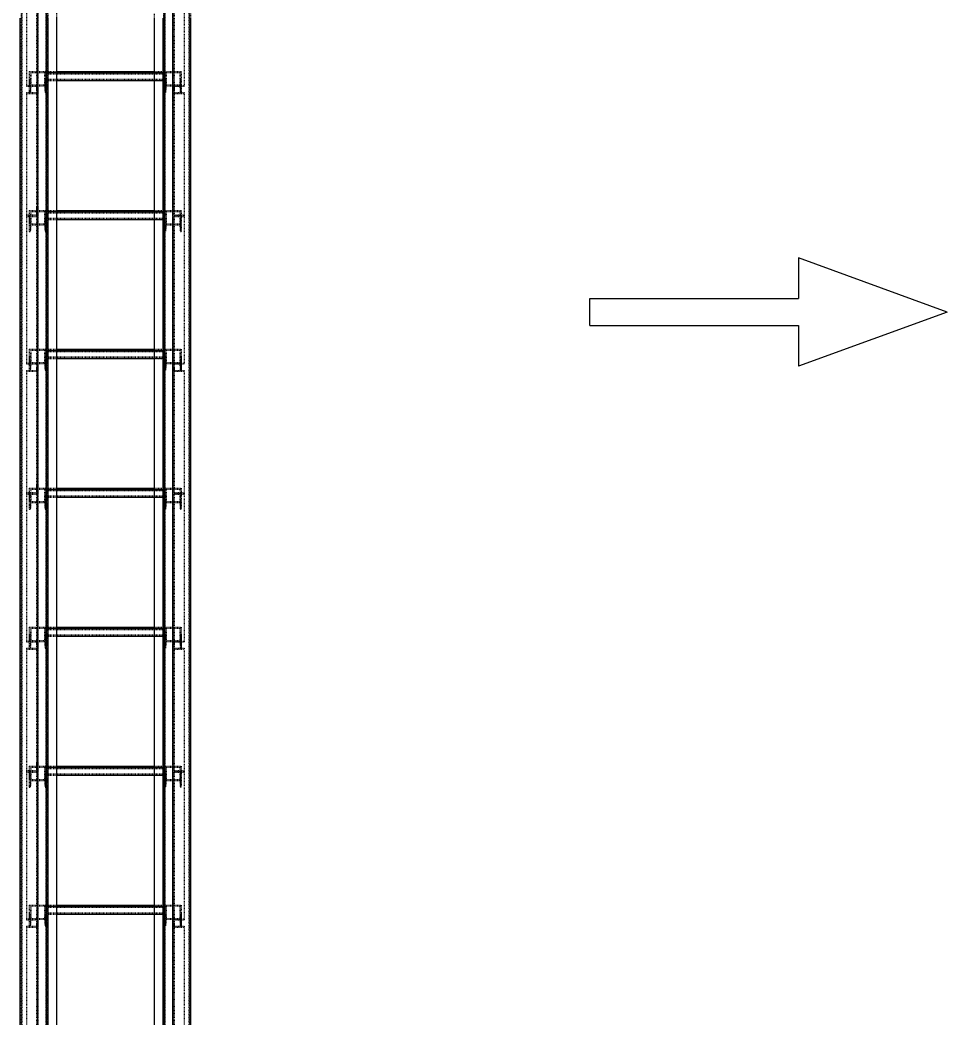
# Model space of a CAD drawing. Header units: millimetres. Extents: x 5143 to 30813, y 232 to 21408.
# Drawn here: x 26132 to 26796, y 6713 to 7429 of the extents above; entities that cross this region are included whole.
import ezdxf

# ---------------------------------------------------------------- set-up
doc = ezdxf.new("R2010")
doc.units = ezdxf.units.MM
doc.header["$LTSCALE"] = 0.25
for name, pattern in [('XKITLINE00', [0]), ('XKITLINE02', [4, 2, -2]), ('XKITLINE03', [6, 3, -1, 1, -1])]:
    doc.linetypes.add(name, pattern=pattern)

msp = doc.modelspace()

# ---------------------------------------------------------------- linework, layer by layer
at = {"color": 1, "linetype": 'XKITLINE03'}
for p, q in [((26144.38, 5880.81), (26144.38, 7537.69)), ((26150.38, 7540.27), (26150.38, 5900.28)), ((26235.38, 5900.27), (26235.38, 7540.27)), ((26241.36, 5880.81), (26241.36, 7537.69)), ((26144.38, 7381.72), (26144.38, 7487.57)), ((26241.36, 7487.57), (26241.36, 7381.72)), ((26150.38, 7382.15), (26150.38, 7391.7)), ((26235.36, 7390.68), (26150.38, 7390.68)), ((26235.36, 7391.7), (26235.36, 7382.15)), ((26144.38, 7288.3), (26144.38, 7375.93)), ((26241.36, 7375.93), (26241.36, 7288.3)), ((26144.38, 7182.44), (26144.38, 7288.3)), ((26150.38, 7282.51), (26150.38, 7292.06)), ((26235.36, 7291.04), (26150.38, 7291.04)), ((26235.36, 7292.06), (26235.36, 7282.51)), ((26241.36, 7288.3), (26241.36, 7182.44)), ((26150.38, 7182.88), (26150.38, 7192.43)), ((26235.36, 7191.4), (26150.38, 7191.4)), ((26235.36, 7192.43), (26235.36, 7182.88)), ((26144.38, 7089.03), (26144.38, 7176.65)), ((26241.36, 7176.65), (26241.36, 7089.03)), ((26144.38, 6983.17), (26144.38, 7089.03)), ((26150.38, 7083.24), (26150.38, 7092.79)), ((26235.36, 7091.77), (26150.38, 7091.77)), ((26235.36, 7092.79), (26235.36, 7083.24)), ((26241.36, 7089.03), (26241.36, 6983.17)), ((26150.38, 6983.61), (26150.38, 6993.16)), ((26235.36, 6992.13), (26150.38, 6992.13)), ((26235.36, 6993.16), (26235.36, 6983.61)), ((26144.38, 6889.76), (26144.38, 6977.38)), ((26241.36, 6977.38), (26241.36, 6889.76)), ((26150.38, 6883.97), (26150.38, 6893.52)), ((26235.36, 6893.52), (26235.36, 6883.97)), ((26144.38, 6783.9), (26144.38, 6889.76)), ((26235.36, 6892.5), (26150.38, 6892.5)), ((26241.36, 6889.76), (26241.36, 6783.9)), ((26150.38, 6784.33), (26150.38, 6793.88)), ((26235.36, 6793.88), (26235.36, 6784.33)), ((26235.36, 6792.86), (26150.38, 6792.86)), ((26144.38, 6690.48), (26144.38, 6778.11)), ((26241.36, 6778.11), (26241.36, 6690.48))]:
    msp.add_line(p, q, dxfattribs=at)
at = {"color": 3, "linetype": 'XKITLINE02'}
for p, q in [((26150.38, 7540.27), (26150.38, 5898.57)), ((26151.23, 7540.16), (26151.23, 5898.69)), ((26234.53, 7540.16), (26234.53, 5898.69)), ((26235.38, 7540.27), (26235.38, 5898.57)), ((26132.53, 7533.97), (26132.53, 5889.26)), ((26133.06, 7533.54), (26133.07, 5888.53)), ((26150.3, 7533.54), (26150.3, 5888.53)), ((26150.83, 7533.97), (26150.83, 5889.26)), ((26151.68, 7533.97), (26151.68, 5888.43)), ((26234.91, 7533.97), (26234.91, 5889.26)), ((26235.44, 7533.54), (26235.45, 5888.53)), ((26252.68, 7533.54), (26252.68, 5888.53)), ((26253.21, 7533.97), (26253.21, 5889.26)), ((26254.06, 7533.97), (26254.06, 5930.38)), ((26136.38, 7487.57), (26136.38, 7381.19)), ((26144.38, 7487.57), (26144.38, 7376.4)), ((26241.36, 7487.57), (26241.36, 7376.4)), ((26249.36, 7487.57), (26249.36, 7381.19)), ((26143.58, 7487.04), (26143.58, 7376.4)), ((26242.16, 7487.04), (26242.16, 7376.4)), ((26227.88, 7479.9), (26227.88, 5900.2)), ((26157.88, 7470.57), (26157.88, 5900.2)), ((26138.38, 7391.7), (26138.38, 7382.15)), ((26138.38, 7391.7), (26138.38, 7386.22)), ((26138.38, 7391.7), (26150.38, 7391.7)), ((26139.44, 7391), (26139.06, 7386.22)), ((26139.44, 7391), (26139.44, 7381.45)), ((26139.44, 7391), (26149.32, 7391)), ((26149.32, 7391), (26149.32, 7381.45)), ((26149.32, 7391), (26149.7, 7386.22)), ((26150.38, 7391.7), (26150.38, 7382.15)), ((26150.38, 7391.7), (26150.38, 7386.22)), ((26150.38, 7391.7), (26157.88, 7391.7)), ((26150.38, 7391.7), (26150.38, 7385.2)), ((26150.38, 7390.91), (26235.36, 7390.91)), ((26150.38, 7390.68), (26157.88, 7390.68)), ((26150.38, 7390.07), (26235.36, 7390.07)), ((26227.88, 7391.7), (26235.36, 7391.7)), ((26227.88, 7390.68), (26235.36, 7390.68)), ((26235.36, 7391.7), (26235.36, 7376.67)), ((26235.36, 7391.7), (26247.36, 7391.7)), ((26235.36, 7391.7), (26235.36, 7385.2)), ((26236.42, 7391), (26236.04, 7386.22)), ((26236.42, 7391), (26246.3, 7391)), ((26236.42, 7391), (26236.42, 7381.45)), ((26246.3, 7391), (26246.68, 7386.22)), ((26246.3, 7391), (26246.3, 7381.45)), ((26247.36, 7391.7), (26247.36, 7376.67)), ((26136.38, 7381.72), (26144.38, 7381.72)), ((26136.38, 7381.19), (26143.58, 7381.19)), ((26138.38, 7386.22), (26138.38, 7376.67)), ((26138.38, 7386.22), (26139.06, 7386.22)), ((26138.38, 7382.15), (26138.38, 7376.67)), ((26138.38, 7382.15), (26150.38, 7382.15)), ((26139.06, 7386.22), (26139.06, 7376.67)), ((26139.44, 7381.45), (26139.06, 7376.67)), ((26139.44, 7381.45), (26149.32, 7381.45)), ((26143.58, 7382.2), (26143.58, 7288.93)), ((26143.58, 7382.2), (26144.38, 7382.2)), ((26144.38, 7382.2), (26144.38, 7288.3)), ((26149.32, 7381.45), (26149.7, 7376.67)), ((26149.7, 7386.22), (26149.7, 7376.67)), ((26149.7, 7386.22), (26150.38, 7386.22)), ((26150.38, 7386.22), (26150.38, 7376.67)), ((26150.38, 7386.22), (26235.36, 7386.22)), ((26150.38, 7386.16), (26235.36, 7386.16)), ((26150.38, 7385.25), (26235.36, 7385.25)), ((26150.38, 7385.2), (26157.88, 7385.2)), ((26150.38, 7382.15), (26150.38, 7376.67)), ((26227.88, 7385.2), (26235.36, 7385.2)), ((26235.36, 7386.22), (26236.04, 7386.22)), ((26235.36, 7382.15), (26247.36, 7382.15)), ((26236.04, 7386.22), (26236.04, 7376.67)), ((26236.42, 7381.45), (26236.04, 7376.67)), ((26236.42, 7381.45), (26246.3, 7381.45)), ((26241.36, 7382.2), (26241.36, 7375.93)), ((26241.36, 7382.2), (26242.16, 7382.2)), ((26241.36, 7382.2), (26241.36, 7288.3)), ((26241.36, 7381.72), (26249.36, 7381.72)), ((26242.16, 7382.2), (26242.16, 7376.55)), ((26242.16, 7382.2), (26242.16, 7288.93)), ((26242.16, 7381.19), (26249.36, 7381.19)), ((26246.3, 7381.45), (26246.68, 7376.67)), ((26246.68, 7386.22), (26247.36, 7386.22)), ((26246.68, 7386.22), (26246.68, 7376.67)), ((26136.38, 7376.55), (26136.38, 7288.3)), ((26136.38, 7376.55), (26143.58, 7376.55)), ((26136.38, 7375.93), (26144.38, 7375.93)), ((26138.38, 7376.67), (26139.06, 7376.67)), ((26143.58, 7376.4), (26144.38, 7376.4)), ((26149.7, 7376.67), (26150.38, 7376.67)), ((26235.36, 7376.67), (26236.04, 7376.67)), ((26241.36, 7376.4), (26242.16, 7376.4)), ((26241.36, 7375.93), (26249.36, 7375.93)), ((26242.16, 7376.55), (26249.36, 7376.55)), ((26246.68, 7376.67), (26247.36, 7376.67)), ((26249.36, 7376.55), (26249.36, 7375.93)), ((26249.36, 7376.55), (26249.36, 7288.3)), ((26143.58, 7294.57), (26144.38, 7294.57)), ((26143.58, 7294.57), (26143.58, 7288.93)), ((26144.38, 7294.57), (26144.38, 7288.3)), ((26241.36, 7294.57), (26242.16, 7294.57)), ((26136.38, 7288.93), (26143.58, 7288.93)), ((26136.38, 7288.93), (26136.38, 7288.3)), ((26136.38, 7288.3), (26136.38, 7181.91)), ((26136.38, 7288.3), (26144.38, 7288.3)), ((26136.38, 7288.3), (26144.38, 7288.3)), ((26136.38, 7287.77), (26143.58, 7287.77)), ((26138.38, 7292.06), (26138.38, 7282.51)), ((26138.38, 7292.06), (26138.38, 7286.58)), ((26138.38, 7292.06), (26150.38, 7292.06)), ((26139.44, 7291.37), (26139.06, 7286.58)), ((26139.44, 7291.37), (26139.44, 7281.82)), ((26139.44, 7291.37), (26149.32, 7291.37)), ((26143.58, 7287.77), (26143.58, 7177.13)), ((26144.38, 7288.3), (26144.38, 7177.13)), ((26149.32, 7291.37), (26149.32, 7281.82)), ((26149.32, 7291.37), (26149.7, 7286.58)), ((26150.38, 7292.06), (26150.38, 7282.51)), ((26150.38, 7292.06), (26150.38, 7286.58)), ((26150.38, 7292.06), (26157.88, 7292.06)), ((26150.38, 7292.06), (26150.38, 7285.56)), ((26150.38, 7291.28), (26235.36, 7291.28)), ((26150.38, 7291.04), (26157.88, 7291.04)), ((26150.38, 7290.43), (26235.36, 7290.43)), ((26227.88, 7292.06), (26235.36, 7292.06)), ((26227.88, 7291.04), (26235.36, 7291.04)), ((26235.36, 7292.06), (26235.36, 7286.58)), ((26235.36, 7292.06), (26247.36, 7292.06)), ((26235.36, 7292.06), (26235.36, 7277.03)), ((26235.36, 7292.06), (26235.36, 7285.56)), ((26236.42, 7291.37), (26236.04, 7286.58)), ((26236.42, 7291.37), (26246.3, 7291.37)), ((26236.42, 7291.37), (26236.42, 7281.82)), ((26241.36, 7288.3), (26241.36, 7177.13)), ((26241.36, 7288.3), (26249.36, 7288.3)), ((26241.36, 7288.3), (26249.36, 7288.3)), ((26242.16, 7288.93), (26249.36, 7288.93)), ((26242.16, 7287.77), (26242.16, 7281.82)), ((26242.16, 7287.77), (26249.36, 7287.77)), ((26242.16, 7287.77), (26242.16, 7177.13)), ((26246.3, 7291.37), (26246.68, 7286.58)), ((26246.3, 7291.37), (26246.3, 7281.82)), ((26247.36, 7292.06), (26247.36, 7286.58)), ((26247.36, 7292.06), (26247.36, 7277.03)), ((26249.36, 7288.3), (26249.36, 7287.77)), ((26249.36, 7288.3), (26249.36, 7181.91)), ((26138.38, 7286.58), (26138.38, 7277.03)), ((26138.38, 7286.58), (26139.06, 7286.58)), ((26138.38, 7282.51), (26138.38, 7277.03)), ((26138.38, 7282.51), (26150.38, 7282.51)), ((26139.06, 7286.58), (26139.06, 7277.03)), ((26139.44, 7281.82), (26139.06, 7277.03)), ((26139.44, 7281.82), (26149.32, 7281.82)), ((26143.58, 7282.99), (26144.38, 7282.99)), ((26149.32, 7281.82), (26149.7, 7277.03)), ((26149.7, 7286.58), (26149.7, 7277.03)), ((26149.7, 7286.58), (26150.38, 7286.58)), ((26150.38, 7286.58), (26150.38, 7277.03)), ((26150.38, 7286.58), (26235.36, 7286.58)), ((26150.38, 7286.53), (26235.36, 7286.53)), ((26150.38, 7285.62), (26235.36, 7285.62)), ((26150.38, 7285.56), (26157.88, 7285.56)), ((26150.38, 7282.51), (26150.38, 7277.03)), ((26227.88, 7285.56), (26235.36, 7285.56)), ((26235.36, 7286.58), (26236.04, 7286.58)), ((26235.36, 7282.51), (26247.36, 7282.51)), ((26236.04, 7286.58), (26236.04, 7277.03)), ((26236.42, 7281.82), (26236.04, 7277.03)), ((26236.42, 7281.82), (26246.3, 7281.82)), ((26241.36, 7282.99), (26242.16, 7282.99)), ((26241.36, 7282.51), (26241.36, 7182.44)), ((26246.3, 7281.82), (26246.68, 7277.03)), ((26246.68, 7286.58), (26247.36, 7286.58)), ((26246.68, 7286.58), (26246.68, 7277.03)), ((26138.38, 7277.03), (26139.06, 7277.03)), ((26149.7, 7277.03), (26150.38, 7277.03)), ((26235.36, 7277.03), (26236.04, 7277.03)), ((26246.68, 7277.03), (26247.36, 7277.03)), ((26138.38, 7192.43), (26138.38, 7182.88)), ((26138.38, 7192.43), (26138.38, 7186.95)), ((26138.38, 7192.43), (26150.38, 7192.43)), ((26138.38, 7186.95), (26138.38, 7177.4)), ((26138.38, 7186.95), (26139.06, 7186.95)), ((26139.44, 7191.73), (26139.06, 7186.95)), ((26139.06, 7186.95), (26139.06, 7177.4)), ((26139.44, 7191.73), (26139.44, 7182.18)), ((26139.44, 7191.73), (26149.32, 7191.73)), ((26149.32, 7191.73), (26149.32, 7182.18)), ((26149.32, 7191.73), (26149.7, 7186.95)), ((26149.7, 7186.95), (26149.7, 7177.4)), ((26149.7, 7186.95), (26150.38, 7186.95)), ((26150.38, 7192.43), (26150.38, 7182.88)), ((26150.38, 7192.43), (26150.38, 7186.95)), ((26150.38, 7192.43), (26157.88, 7192.43)), ((26150.38, 7192.43), (26150.38, 7185.92)), ((26150.38, 7191.64), (26235.36, 7191.64)), ((26150.38, 7191.4), (26157.88, 7191.4)), ((26150.38, 7190.8), (26235.36, 7190.8)), ((26150.38, 7186.95), (26150.38, 7177.4)), ((26150.38, 7186.95), (26235.36, 7186.95)), ((26150.38, 7186.89), (26235.36, 7186.89)), ((26227.88, 7192.43), (26235.36, 7192.43)), ((26227.88, 7191.4), (26235.36, 7191.4)), ((26235.36, 7192.43), (26235.36, 7185.92)), ((26235.36, 7192.43), (26235.36, 7186.95)), ((26235.36, 7192.43), (26247.36, 7192.43)), ((26235.36, 7192.43), (26235.36, 7182.88)), ((26235.36, 7186.95), (26236.04, 7186.95)), ((26235.36, 7186.95), (26235.36, 7177.4)), ((26236.42, 7191.73), (26236.04, 7186.95)), ((26236.04, 7186.95), (26236.04, 7177.4)), ((26236.42, 7191.73), (26246.3, 7191.73)), ((26236.42, 7191.73), (26236.42, 7182.18)), ((26246.3, 7191.73), (26246.68, 7186.95)), ((26246.3, 7191.73), (26246.3, 7182.18)), ((26246.68, 7186.95), (26247.36, 7186.95)), ((26246.68, 7186.95), (26246.68, 7177.4)), ((26247.36, 7192.43), (26247.36, 7186.95)), ((26247.36, 7192.43), (26247.36, 7182.44)), ((26247.36, 7186.95), (26247.36, 7177.4)), ((26136.38, 7182.44), (26136.38, 7181.91)), ((26136.38, 7182.44), (26144.38, 7182.44)), ((26136.38, 7181.91), (26143.58, 7181.91)), ((26138.38, 7182.88), (26138.38, 7177.4)), ((26138.38, 7182.88), (26150.38, 7182.88)), ((26139.44, 7182.18), (26139.06, 7177.4)), ((26139.44, 7182.18), (26149.32, 7182.18)), ((26143.58, 7182.92), (26143.58, 7089.66)), ((26143.58, 7182.92), (26144.38, 7182.92)), ((26143.58, 7181.91), (26143.58, 7177.13)), ((26144.38, 7182.92), (26144.38, 7089.03)), ((26144.38, 7182.44), (26144.38, 7177.13)), ((26149.32, 7182.18), (26149.7, 7177.4)), ((26150.38, 7185.98), (26235.36, 7185.98)), ((26150.38, 7185.92), (26157.88, 7185.92)), ((26150.38, 7182.88), (26150.38, 7177.4)), ((26227.88, 7185.92), (26235.36, 7185.92)), ((26235.36, 7182.88), (26235.36, 7177.4)), ((26235.36, 7182.88), (26247.36, 7182.88)), ((26236.42, 7182.18), (26236.04, 7177.4)), ((26236.42, 7182.18), (26246.3, 7182.18)), ((26241.36, 7182.92), (26241.36, 7176.65)), ((26241.36, 7182.92), (26242.16, 7182.92)), ((26241.36, 7182.92), (26241.36, 7089.03)), ((26241.36, 7182.44), (26249.36, 7182.44)), ((26242.16, 7182.92), (26242.16, 7177.28)), ((26242.16, 7182.92), (26242.16, 7089.66)), ((26242.16, 7181.91), (26249.36, 7181.91)), ((26246.3, 7182.18), (26246.68, 7177.4)), ((26247.36, 7182.44), (26247.36, 7177.4)), ((26136.38, 7177.28), (26136.38, 7089.03)), ((26136.38, 7177.28), (26143.58, 7177.28)), ((26136.38, 7176.65), (26144.38, 7176.65)), ((26138.38, 7177.4), (26139.06, 7177.4)), ((26143.58, 7177.13), (26144.38, 7177.13)), ((26149.7, 7177.4), (26150.38, 7177.4)), ((26235.36, 7177.4), (26236.04, 7177.4)), ((26241.36, 7177.13), (26242.16, 7177.13)), ((26241.36, 7176.65), (26249.36, 7176.65)), ((26242.16, 7177.28), (26249.36, 7177.28)), ((26246.68, 7177.4), (26247.36, 7177.4)), ((26249.36, 7177.28), (26249.36, 7176.65)), ((26249.36, 7177.28), (26249.36, 7089.03)), ((26143.58, 7095.3), (26144.38, 7095.3)), ((26143.58, 7095.3), (26143.58, 7089.66)), ((26144.38, 7095.3), (26144.38, 7089.03)), ((26241.36, 7095.3), (26242.16, 7095.3)), ((26136.38, 7089.66), (26143.58, 7089.66)), ((26136.38, 7089.66), (26136.38, 7089.03)), ((26136.38, 7089.03), (26144.38, 7089.03)), ((26136.38, 7089.03), (26136.38, 6982.64)), ((26136.38, 7089.03), (26144.38, 7089.03)), ((26136.38, 7088.5), (26143.58, 7088.5)), ((26138.38, 7092.79), (26138.38, 7083.24)), ((26138.38, 7092.79), (26138.38, 7087.31)), ((26138.38, 7092.79), (26150.38, 7092.79)), ((26138.38, 7087.31), (26138.38, 7077.76)), ((26138.38, 7087.31), (26139.06, 7087.31)), ((26139.44, 7092.09), (26139.06, 7087.31)), ((26139.06, 7087.31), (26139.06, 7077.76)), ((26139.44, 7092.09), (26139.44, 7082.55)), ((26139.44, 7092.09), (26149.32, 7092.09)), ((26143.58, 7088.5), (26143.58, 6977.86)), ((26144.38, 7089.03), (26144.38, 6977.86)), ((26149.32, 7092.09), (26149.32, 7082.55)), ((26149.32, 7092.09), (26149.7, 7087.31)), ((26149.7, 7087.31), (26149.7, 7077.76)), ((26149.7, 7087.31), (26150.38, 7087.31)), ((26150.38, 7092.79), (26150.38, 7083.24)), ((26150.38, 7092.79), (26150.38, 7087.31)), ((26150.38, 7092.79), (26157.88, 7092.79)), ((26150.38, 7092.79), (26150.38, 7086.29)), ((26150.38, 7092), (26235.36, 7092)), ((26150.38, 7091.77), (26157.88, 7091.77)), ((26150.38, 7091.16), (26235.36, 7091.16)), ((26150.38, 7087.31), (26150.38, 7077.76)), ((26150.38, 7087.31), (26235.36, 7087.31)), ((26150.38, 7087.25), (26235.36, 7087.25)), ((26227.88, 7092.79), (26235.36, 7092.79)), ((26227.88, 7091.77), (26235.36, 7091.77)), ((26235.36, 7092.79), (26235.36, 7086.29)), ((26235.36, 7092.79), (26235.36, 7077.76)), ((26235.36, 7092.79), (26247.36, 7092.79)), ((26235.36, 7087.31), (26236.04, 7087.31)), ((26236.42, 7092.09), (26236.04, 7087.31)), ((26236.04, 7087.31), (26236.04, 7077.76)), ((26236.42, 7092.09), (26246.3, 7092.09)), ((26236.42, 7092.09), (26236.42, 7082.55)), ((26241.36, 7089.03), (26241.36, 6977.86)), ((26241.36, 7089.03), (26249.36, 7089.03)), ((26241.36, 7089.03), (26249.36, 7089.03)), ((26242.16, 7089.66), (26249.36, 7089.66)), ((26242.16, 7088.5), (26242.16, 7082.55)), ((26242.16, 7088.5), (26249.36, 7088.5)), ((26242.16, 7088.5), (26242.16, 6977.86)), ((26246.3, 7092.09), (26246.68, 7087.31)), ((26246.3, 7092.09), (26246.3, 7082.55)), ((26246.68, 7087.31), (26247.36, 7087.31)), ((26246.68, 7087.31), (26246.68, 7077.76)), ((26247.36, 7092.79), (26247.36, 7077.76)), ((26249.36, 7089.03), (26249.36, 7088.5)), ((26249.36, 7089.03), (26249.36, 6982.64)), ((26138.38, 7083.24), (26138.38, 7077.76)), ((26138.38, 7083.24), (26150.38, 7083.24)), ((26139.44, 7082.55), (26139.06, 7077.76)), ((26139.44, 7082.55), (26149.32, 7082.55)), ((26143.58, 7083.71), (26144.38, 7083.71)), ((26149.32, 7082.55), (26149.7, 7077.76)), ((26150.38, 7086.35), (26235.36, 7086.35)), ((26150.38, 7086.29), (26157.88, 7086.29)), ((26150.38, 7083.24), (26150.38, 7077.76)), ((26227.88, 7086.29), (26235.36, 7086.29)), ((26235.36, 7083.24), (26247.36, 7083.24)), ((26236.42, 7082.55), (26236.04, 7077.76)), ((26236.42, 7082.55), (26246.3, 7082.55)), ((26241.36, 7083.71), (26242.16, 7083.71)), ((26241.36, 7083.24), (26241.36, 6983.17)), ((26246.3, 7082.55), (26246.68, 7077.76)), ((26138.38, 7077.76), (26139.06, 7077.76)), ((26149.7, 7077.76), (26150.38, 7077.76)), ((26235.36, 7077.76), (26236.04, 7077.76)), ((26246.68, 7077.76), (26247.36, 7077.76)), ((26138.38, 6993.16), (26138.38, 6983.61)), ((26138.38, 6993.16), (26138.38, 6987.68)), ((26138.38, 6993.16), (26150.38, 6993.16)), ((26138.38, 6987.68), (26138.38, 6978.13)), ((26138.38, 6987.68), (26139.06, 6987.68)), ((26139.44, 6992.46), (26139.06, 6987.68)), ((26139.06, 6987.68), (26139.06, 6978.13)), ((26139.44, 6992.46), (26139.44, 6982.91)), ((26139.44, 6992.46), (26149.32, 6992.46)), ((26149.32, 6992.46), (26149.32, 6982.91)), ((26149.32, 6992.46), (26149.7, 6987.68)), ((26149.7, 6987.68), (26149.7, 6978.13)), ((26149.7, 6987.68), (26150.38, 6987.68)), ((26150.38, 6993.16), (26150.38, 6983.61)), ((26150.38, 6993.16), (26150.38, 6987.68)), ((26150.38, 6993.16), (26157.88, 6993.16)), ((26150.38, 6993.16), (26150.38, 6986.65)), ((26150.38, 6992.37), (26235.36, 6992.37)), ((26150.38, 6992.13), (26157.88, 6992.13)), ((26150.38, 6991.53), (26235.36, 6991.53)), ((26150.38, 6987.68), (26150.38, 6978.13)), ((26150.38, 6987.68), (26235.36, 6987.68)), ((26150.38, 6987.62), (26235.36, 6987.62)), ((26150.38, 6986.71), (26235.36, 6986.71)), ((26150.38, 6986.65), (26157.88, 6986.65)), ((26227.88, 6993.16), (26235.36, 6993.16)), ((26227.88, 6992.13), (26235.36, 6992.13)), ((26227.88, 6986.65), (26235.36, 6986.65)), ((26235.36, 6993.16), (26235.36, 6987.68)), ((26235.36, 6993.16), (26247.36, 6993.16)), ((26235.36, 6993.16), (26235.36, 6983.61)), ((26235.36, 6993.16), (26235.36, 6986.65)), ((26235.36, 6987.68), (26236.04, 6987.68)), ((26235.36, 6987.68), (26235.36, 6978.13)), ((26236.42, 6992.46), (26236.04, 6987.68)), ((26236.04, 6987.68), (26236.04, 6978.13)), ((26236.42, 6992.46), (26246.3, 6992.46)), ((26236.42, 6992.46), (26236.42, 6982.91)), ((26246.3, 6992.46), (26246.68, 6987.68)), ((26246.3, 6992.46), (26246.3, 6982.91)), ((26246.68, 6987.68), (26247.36, 6987.68)), ((26246.68, 6987.68), (26246.68, 6978.13)), ((26247.36, 6993.16), (26247.36, 6987.68)), ((26247.36, 6993.16), (26247.36, 6983.17)), ((26247.36, 6987.68), (26247.36, 6978.13)), ((26136.38, 6983.17), (26144.38, 6983.17)), ((26136.38, 6982.64), (26143.58, 6982.64)), ((26138.38, 6983.61), (26138.38, 6978.13)), ((26138.38, 6983.61), (26150.38, 6983.61)), ((26139.44, 6982.91), (26139.06, 6978.13)), ((26139.44, 6982.91), (26149.32, 6982.91)), ((26143.58, 6983.65), (26143.58, 6890.38)), ((26143.58, 6983.65), (26144.38, 6983.65)), ((26144.38, 6983.65), (26144.38, 6889.76)), ((26149.32, 6982.91), (26149.7, 6978.13)), ((26150.38, 6983.61), (26150.38, 6978.13)), ((26235.36, 6983.61), (26235.36, 6978.13)), ((26235.36, 6983.61), (26247.36, 6983.61)), ((26236.42, 6982.91), (26236.04, 6978.13)), ((26236.42, 6982.91), (26246.3, 6982.91)), ((26241.36, 6983.65), (26241.36, 6977.38)), ((26241.36, 6983.65), (26242.16, 6983.65)), ((26241.36, 6983.65), (26241.36, 6889.76)), ((26241.36, 6983.17), (26249.36, 6983.17)), ((26242.16, 6983.65), (26242.16, 6978.01)), ((26242.16, 6983.65), (26242.16, 6890.38)), ((26242.16, 6982.64), (26249.36, 6982.64)), ((26246.3, 6982.91), (26246.68, 6978.13)), ((26247.36, 6983.17), (26247.36, 6978.13)), ((26136.38, 6978.01), (26136.38, 6889.76)), ((26136.38, 6978.01), (26143.58, 6978.01)), ((26136.38, 6977.38), (26144.38, 6977.38)), ((26138.38, 6978.13), (26139.06, 6978.13)), ((26143.58, 6977.86), (26144.38, 6977.86)), ((26149.7, 6978.13), (26150.38, 6978.13)), ((26235.36, 6978.13), (26236.04, 6978.13)), ((26241.36, 6977.86), (26242.16, 6977.86)), ((26241.36, 6977.38), (26249.36, 6977.38)), ((26242.16, 6978.01), (26249.36, 6978.01)), ((26246.68, 6978.13), (26247.36, 6978.13)), ((26249.36, 6978.01), (26249.36, 6977.38)), ((26249.36, 6978.01), (26249.36, 6889.76)), ((26138.38, 6893.52), (26138.38, 6883.97)), ((26138.38, 6893.52), (26138.38, 6888.04)), ((26138.38, 6893.52), (26150.38, 6893.52)), ((26143.58, 6896.03), (26144.38, 6896.03)), ((26143.58, 6896.03), (26143.58, 6890.38)), ((26144.38, 6896.03), (26144.38, 6889.76)), ((26150.38, 6893.52), (26150.38, 6883.97)), ((26150.38, 6893.52), (26150.38, 6888.04)), ((26150.38, 6893.52), (26157.88, 6893.52)), ((26150.38, 6893.52), (26150.38, 6887.02)), ((26227.88, 6893.52), (26235.36, 6893.52)), ((26235.36, 6893.52), (26235.36, 6878.49)), ((26235.36, 6893.52), (26247.36, 6893.52)), ((26235.36, 6893.52), (26235.36, 6887.02)), ((26241.36, 6896.03), (26242.16, 6896.03)), ((26247.36, 6893.52), (26247.36, 6878.49)), ((26136.38, 6890.38), (26143.58, 6890.38)), ((26136.38, 6890.38), (26136.38, 6889.76)), ((26136.38, 6889.76), (26144.38, 6889.76)), ((26136.38, 6889.76), (26136.38, 6783.37)), ((26136.38, 6889.76), (26144.38, 6889.76)), ((26136.38, 6889.22), (26143.58, 6889.22)), ((26138.38, 6888.04), (26138.38, 6878.49)), ((26138.38, 6888.04), (26139.06, 6888.04)), ((26139.44, 6892.82), (26139.06, 6888.04)), ((26139.06, 6888.04), (26139.06, 6878.49)), ((26139.44, 6892.82), (26139.44, 6883.27)), ((26139.44, 6892.82), (26149.32, 6892.82)), ((26143.58, 6889.22), (26143.58, 6778.59)), ((26144.38, 6889.76), (26144.38, 6778.59)), ((26149.32, 6892.82), (26149.32, 6883.27)), ((26149.32, 6892.82), (26149.7, 6888.04)), ((26149.7, 6888.04), (26149.7, 6878.49)), ((26149.7, 6888.04), (26150.38, 6888.04)), ((26150.38, 6892.73), (26235.36, 6892.73)), ((26150.38, 6892.5), (26157.88, 6892.5)), ((26150.38, 6891.89), (26235.36, 6891.89)), ((26150.38, 6888.04), (26150.38, 6878.49)), ((26150.38, 6888.04), (26235.36, 6888.04)), ((26150.38, 6887.98), (26235.36, 6887.98)), ((26150.38, 6887.07), (26235.36, 6887.07)), ((26150.38, 6887.02), (26157.88, 6887.02)), ((26227.88, 6892.5), (26235.36, 6892.5)), ((26227.88, 6887.02), (26235.36, 6887.02)), ((26235.36, 6888.04), (26236.04, 6888.04)), ((26236.42, 6892.82), (26236.04, 6888.04)), ((26236.04, 6888.04), (26236.04, 6878.49)), ((26236.42, 6892.82), (26246.3, 6892.82)), ((26236.42, 6892.82), (26236.42, 6883.27)), ((26241.36, 6889.76), (26249.36, 6889.76)), ((26241.36, 6889.76), (26241.36, 6778.59)), ((26241.36, 6889.76), (26249.36, 6889.76)), ((26242.16, 6890.38), (26249.36, 6890.38)), ((26242.16, 6889.22), (26242.16, 6883.27)), ((26242.16, 6889.22), (26249.36, 6889.22)), ((26242.16, 6889.22), (26242.16, 6778.59)), ((26246.3, 6892.82), (26246.68, 6888.04)), ((26246.3, 6892.82), (26246.3, 6883.27)), ((26246.68, 6888.04), (26247.36, 6888.04)), ((26246.68, 6888.04), (26246.68, 6878.49)), ((26249.36, 6889.76), (26249.36, 6889.22)), ((26249.36, 6889.76), (26249.36, 6783.37)), ((26138.38, 6883.97), (26138.38, 6878.49)), ((26138.38, 6883.97), (26150.38, 6883.97)), ((26139.44, 6883.27), (26139.06, 6878.49)), ((26139.44, 6883.27), (26149.32, 6883.27)), ((26143.58, 6884.44), (26144.38, 6884.44)), ((26149.32, 6883.27), (26149.7, 6878.49)), ((26150.38, 6883.97), (26150.38, 6878.49)), ((26235.36, 6883.97), (26247.36, 6883.97)), ((26236.42, 6883.27), (26236.04, 6878.49)), ((26236.42, 6883.27), (26246.3, 6883.27)), ((26241.36, 6884.44), (26242.16, 6884.44)), ((26241.36, 6883.97), (26241.36, 6783.9)), ((26246.3, 6883.27), (26246.68, 6878.49)), ((26138.38, 6878.49), (26139.06, 6878.49)), ((26149.7, 6878.49), (26150.38, 6878.49)), ((26235.36, 6878.49), (26236.04, 6878.49)), ((26246.68, 6878.49), (26247.36, 6878.49)), ((26138.38, 6793.88), (26138.38, 6784.33)), ((26138.38, 6793.88), (26138.38, 6788.4)), ((26138.38, 6793.88), (26150.38, 6793.88)), ((26139.44, 6793.19), (26139.06, 6788.4)), ((26139.44, 6793.19), (26139.44, 6783.64)), ((26139.44, 6793.19), (26149.32, 6793.19)), ((26149.32, 6793.19), (26149.32, 6783.64)), ((26149.32, 6793.19), (26149.7, 6788.4)), ((26150.38, 6793.88), (26157.88, 6793.88)), ((26150.38, 6793.88), (26150.38, 6787.38)), ((26150.38, 6793.88), (26150.38, 6784.33)), ((26150.38, 6793.88), (26150.38, 6788.4)), ((26150.38, 6793.1), (26235.36, 6793.1)), ((26227.88, 6793.88), (26235.36, 6793.88)), ((26235.36, 6793.88), (26235.36, 6788.4)), ((26235.36, 6793.88), (26247.36, 6793.88)), ((26235.36, 6793.88), (26235.36, 6784.33)), ((26235.36, 6793.88), (26235.36, 6787.38)), ((26236.42, 6793.19), (26236.04, 6788.4)), ((26236.42, 6793.19), (26246.3, 6793.19)), ((26236.42, 6793.19), (26236.42, 6783.64)), ((26246.3, 6793.19), (26246.68, 6788.4)), ((26246.3, 6793.19), (26246.3, 6783.64)), ((26247.36, 6793.88), (26247.36, 6788.4)), ((26247.36, 6793.88), (26247.36, 6783.9)), ((26138.38, 6788.4), (26138.38, 6778.85)), ((26138.38, 6788.4), (26139.06, 6788.4)), ((26139.06, 6788.4), (26139.06, 6778.85)), ((26149.7, 6788.4), (26149.7, 6778.85)), ((26149.7, 6788.4), (26150.38, 6788.4)), ((26150.38, 6792.86), (26157.88, 6792.86)), ((26150.38, 6792.25), (26235.36, 6792.25)), ((26150.38, 6788.4), (26235.36, 6788.4)), ((26150.38, 6788.4), (26150.38, 6778.85)), ((26150.38, 6788.35), (26235.36, 6788.35)), ((26150.38, 6787.44), (26235.36, 6787.44)), ((26150.38, 6787.38), (26157.88, 6787.38)), ((26227.88, 6792.86), (26235.36, 6792.86)), ((26227.88, 6787.38), (26235.36, 6787.38)), ((26235.36, 6788.4), (26236.04, 6788.4)), ((26235.36, 6788.4), (26235.36, 6778.85)), ((26236.04, 6788.4), (26236.04, 6778.85)), ((26246.68, 6788.4), (26247.36, 6788.4)), ((26246.68, 6788.4), (26246.68, 6778.85)), ((26247.36, 6788.4), (26247.36, 6778.85)), ((26136.38, 6783.9), (26136.38, 6783.37)), ((26136.38, 6783.9), (26144.38, 6783.9)), ((26136.38, 6783.37), (26143.58, 6783.37)), ((26136.38, 6778.74), (26136.38, 6690.48)), ((26136.38, 6778.74), (26143.58, 6778.74)), ((26138.38, 6784.33), (26138.38, 6778.85)), ((26138.38, 6784.33), (26150.38, 6784.33)), ((26138.38, 6778.85), (26139.06, 6778.85)), ((26139.44, 6783.64), (26139.06, 6778.85)), ((26139.44, 6783.64), (26149.32, 6783.64)), ((26143.58, 6784.38), (26143.58, 6691.11)), ((26143.58, 6784.38), (26144.38, 6784.38)), ((26143.58, 6783.37), (26143.58, 6778.59)), ((26144.38, 6784.38), (26144.38, 6690.48)), ((26144.38, 6783.9), (26144.38, 6778.59)), ((26149.32, 6783.64), (26149.7, 6778.85)), ((26149.7, 6778.85), (26150.38, 6778.85)), ((26150.38, 6784.33), (26150.38, 6778.85)), ((26235.36, 6784.33), (26235.36, 6778.85)), ((26235.36, 6784.33), (26247.36, 6784.33)), ((26235.36, 6778.85), (26236.04, 6778.85)), ((26236.42, 6783.64), (26236.04, 6778.85)), ((26236.42, 6783.64), (26246.3, 6783.64)), ((26241.36, 6784.38), (26241.36, 6778.11)), ((26241.36, 6784.38), (26242.16, 6784.38)), ((26241.36, 6784.38), (26241.36, 6690.48)), ((26241.36, 6783.9), (26249.36, 6783.9)), ((26242.16, 6784.38), (26242.16, 6778.74)), ((26242.16, 6784.38), (26242.16, 6691.11)), ((26242.16, 6783.37), (26249.36, 6783.37)), ((26242.16, 6778.74), (26249.36, 6778.74)), ((26246.3, 6783.64), (26246.68, 6778.85)), ((26246.68, 6778.85), (26247.36, 6778.85)), ((26247.36, 6783.9), (26247.36, 6778.85)), ((26249.36, 6778.74), (26249.36, 6778.11)), ((26249.36, 6778.74), (26249.36, 6690.48)), ((26136.38, 6778.11), (26144.38, 6778.11)), ((26143.58, 6778.59), (26144.38, 6778.59)), ((26241.36, 6778.59), (26242.16, 6778.59)), ((26241.36, 6778.11), (26249.36, 6778.11))]:
    msp.add_line(p, q, dxfattribs=at)
at = {"color": 7, "linetype": 'XKITLINE00'}
for p, q in [((26131.68, 7429.97), (26131.68, 6010.57)), ((26151.68, 7429.97), (26151.68, 6010.57)), ((26157.88, 7429.97), (26157.88, 6010.57)), ((26227.88, 7429.97), (26227.88, 6010.57)), ((26234.06, 7429.97), (26234.06, 6010.57)), ((26254.06, 7429.97), (26254.06, 6010.57)), ((26157.88, 7391.7), (26227.88, 7391.7)), ((26157.88, 7390.68), (26227.88, 7390.68)), ((26157.88, 7385.2), (26227.88, 7385.2)), ((26157.88, 7292.06), (26227.88, 7292.06)), ((26157.88, 7291.04), (26227.88, 7291.04)), ((26157.88, 7285.56), (26227.88, 7285.56)), ((26157.88, 7192.43), (26227.88, 7192.43)), ((26157.88, 7191.4), (26227.88, 7191.4)), ((26157.88, 7185.92), (26227.88, 7185.92)), ((26157.88, 7092.79), (26227.88, 7092.79)), ((26157.88, 7091.77), (26227.88, 7091.77)), ((26157.88, 7086.29), (26227.88, 7086.29)), ((26157.88, 6993.16), (26227.88, 6993.16)), ((26157.88, 6992.13), (26227.88, 6992.13)), ((26157.88, 6986.65), (26227.88, 6986.65)), ((26157.88, 6893.52), (26227.88, 6893.52)), ((26157.88, 6892.5), (26227.88, 6892.5)), ((26157.88, 6887.02), (26227.88, 6887.02)), ((26157.88, 6793.88), (26227.88, 6793.88)), ((26157.88, 6792.86), (26227.88, 6792.86)), ((26157.88, 6787.38), (26227.88, 6787.38))]:
    msp.add_line(p, q, dxfattribs=at)
at = {"color": 1}
for p, q in [((26796.43, 7219.18), (26689.91, 7258.1)), ((26689.91, 7258.1), (26689.91, 7228.8)), ((26540.22, 7228.8), (26689.91, 7228.8)), ((26540.22, 7209.56), (26540.22, 7228.8)), ((26796.43, 7219.18), (26689.91, 7180.26)), ((26540.22, 7209.56), (26689.91, 7209.56)), ((26689.91, 7209.56), (26689.91, 7180.26))]:
    msp.add_line(p, q, dxfattribs=at)
at = {"color": 1, "linetype": 'XKITLINE00'}
for centre in [(26150.38, 7391.7), (26150.38, 7390.68), (26235.36, 7391.7), (26235.36, 7390.68), (26144.38, 7381.72), (26150.38, 7382.15), (26235.36, 7382.15), (26241.36, 7381.72), (26144.38, 7375.93), (26241.36, 7375.93), (26144.38, 7288.3), (26144.38, 7288.3), (26150.38, 7292.06), (26150.38, 7291.04), (26235.36, 7292.06), (26235.36, 7291.04), (26241.36, 7288.3), (26241.36, 7288.3), (26150.38, 7282.51), (26235.36, 7282.51), (26150.38, 7192.43), (26150.38, 7191.4), (26235.36, 7192.43), (26235.36, 7191.4), (26144.38, 7182.44), (26150.38, 7182.88), (26235.36, 7182.88), (26241.36, 7182.44), (26144.38, 7176.65), (26241.36, 7176.65), (26144.38, 7089.03), (26144.38, 7089.03), (26150.38, 7092.79), (26150.38, 7091.77), (26235.36, 7092.79), (26235.36, 7091.77), (26241.36, 7089.03), (26241.36, 7089.03), (26150.38, 7083.24), (26235.36, 7083.24), (26150.38, 6993.16), (26150.38, 6992.13), (26235.36, 6993.16), (26235.36, 6992.13), (26144.38, 6983.17), (26150.38, 6983.61), (26235.36, 6983.61), (26241.36, 6983.17), (26144.38, 6977.38), (26241.36, 6977.38), (26150.38, 6893.52), (26235.36, 6893.52), (26144.38, 6889.76), (26144.38, 6889.76), (26150.38, 6892.5), (26235.36, 6892.5), (26241.36, 6889.76), (26241.36, 6889.76), (26150.38, 6883.97), (26235.36, 6883.97), (26150.38, 6793.88), (26235.36, 6793.88), (26150.38, 6792.86), (26235.36, 6792.86), (26144.38, 6783.9), (26150.38, 6784.33), (26235.36, 6784.33), (26241.36, 6783.9), (26144.38, 6778.11), (26241.36, 6778.11)]:
    msp.add_circle(centre, 0.05, dxfattribs=at)

doc.saveas('drawing.dxf')
